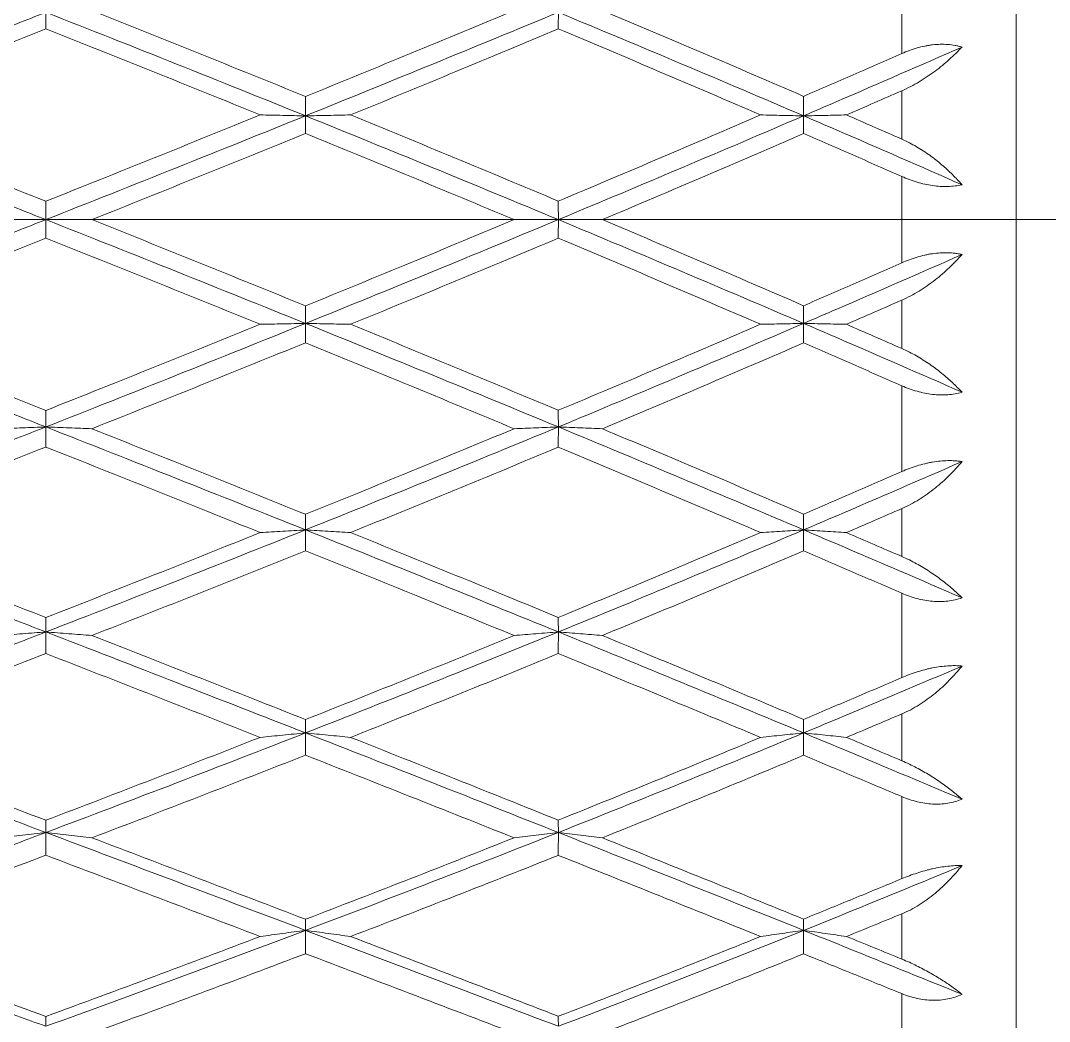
# Model space of a CAD drawing. Extents: x 6453 to 7582, y 0 to 827.
# Drawn here: x 6893.47 to 6902.48, y 655.28 to 664.04 of the extents above; entities that cross this region are included whole.
import ezdxf

# ---------------------------------------------------------------- set-up
doc = ezdxf.new("R2010")
doc.units = 0
doc.header["$LTSCALE"] = 30
doc.header["$MEASUREMENT"] = 0
doc.linetypes.add('CENTER', pattern=[2, 1.25, -0.25, 0.25, -0.25])
doc.layers.add('1', color=7, linetype='CONTINUOUS')
doc.layers.add('DEF_LAYER_ASSEM_MEMBER', color=7, linetype='CONTINUOUS')

msp = doc.modelspace()

# ---------------------------------------------------------------- linework, layer by layer
at = {"layer": '1', "color": 7, "linetype": 'Continuous', "lineweight": 18}
for p, q in [((6902.1855, 645.7955), (6902.1855, 678.7955)), ((6902.1855, 669.0955), (6902.1855, 655.4955))]:
    msp.add_line(p, q, dxfattribs=at)
at = {"layer": '1', "color": 7, "linetype": 'Continuous', "lineweight": 13}
for points, weights in [([(6901.1855, 663.749), (6901.1855, 664.1252), (6901.1855, 664.4997)], [1, 0.999767428635, 1]), ([(6901.1855, 662.9994), (6901.1855, 663.2115), (6901.1855, 663.4233)], [1, 0.999926457479, 1]), ([(6901.1855, 661.9181), (6901.1855, 662.2955), (6901.1855, 662.6729)], [1, 0.999767428635, 1]), ([(6901.1855, 661.1678), (6901.1855, 661.3796), (6901.1855, 661.5916)], [1, 0.999926457479, 1]), ([(6901.1855, 660.0914), (6901.1855, 660.4658), (6901.1855, 660.842)], [1, 0.999767428635, 1]), ([(6901.1855, 659.3485), (6901.1855, 659.5577), (6901.1855, 659.7677)], [1, 0.999926457479, 1]), ([(6901.1855, 658.2887), (6901.1855, 658.6562), (6901.1855, 659.0271)], [1, 0.999767428635, 1]), ([(6901.1855, 657.5615), (6901.1855, 657.7658), (6901.1855, 657.9715)], [1, 0.999926457479, 1]), ([(6901.1855, 656.53), (6901.1855, 656.8865), (6901.1855, 657.2479)], [1, 0.999767428635, 1]), ([(6901.1855, 655.8264), (6901.1855, 656.0236), (6901.1855, 656.2227)], [1, 0.999926457479, 1]), ([(6901.1855, 654.8345), (6901.1855, 655.176), (6901.1855, 655.524)], [1, 0.999767428635, 1])]:
    msp.add_rational_spline(points, weights, degree=2, dxfattribs=at)
at = {"layer": '1', "color": 7, "linetype": 'Continuous', "lineweight": 18}
for points, knots in [([(6893.6958, 664.1091), (6893.6113, 664.0759), (6892.8437, 663.7746), (6892.0672, 663.4726), (6891.3702, 663.2035)], [0, 0, 0, 0, 0.110293, 1, 1, 1, 1]), ([(6901.1855, 663.749), (6901.2292, 663.7682), (6901.2734, 663.7843), (6901.3406, 663.8035), (6901.3632, 663.809), (6901.3972, 663.8159), (6901.4086, 663.8179), (6901.4315, 663.8216), (6901.443, 663.8231), (6901.4997, 663.8297), (6901.5439, 663.8307), (6901.6086, 663.826), (6901.6298, 663.8233), (6901.6613, 663.8178), (6901.6717, 663.8156), (6901.6922, 663.8109), (6901.7023, 663.8082), (6901.7123, 663.8053)], [0, 0, 0, 0, 0.25, 0.25, 0.375, 0.375, 0.4375, 0.4375, 0.5, 0.5, 0.75, 0.75, 0.875, 0.875, 0.9375, 0.9375, 1, 1, 1, 1]), ([(6900.3263, 663.2035), (6900.4229, 663.2451), (6900.8892, 663.4458), (6901.3502, 663.6464), (6901.7123, 663.8053)], [0, 0, 0, 0, 0.20677, 1, 1, 1, 1]), ([(6901.7123, 663.8053), (6901.677, 663.7679), (6901.6398, 663.7315), (6901.5612, 663.661), (6901.5198, 663.6269), (6901.4539, 663.5779), (6901.4313, 663.5619), (6901.3848, 663.5307), (6901.3611, 663.5158), (6901.2885, 663.4727), (6901.2382, 663.4464), (6901.1855, 663.4233)], [0, 0, 0, 0, 0.25, 0.25, 0.5, 0.5, 0.625, 0.625, 0.75, 0.75, 1, 1, 1, 1]), ([(6893.6958, 662.2955), (6893.6113, 662.3289), (6892.8437, 662.6317), (6892.0672, 662.9345), (6891.3702, 663.2035)], [0, 0, 0, 0, 0.110293, 1, 1, 1, 1]), ([(6900.3263, 663.2035), (6900.4229, 663.162), (6900.8892, 662.9612), (6901.3502, 662.7601), (6901.7123, 662.6006)], [0, 0, 0, 0, 0.20677, 1, 1, 1, 1]), ([(6901.7123, 662.6006), (6901.6725, 662.5917), (6901.6311, 662.5865), (6901.5663, 662.5847), (6901.5443, 662.585), (6901.4994, 662.5877), (6901.4769, 662.5901), (6901.4094, 662.5998), (6901.3642, 662.61), (6901.2963, 662.6303), (6901.2738, 662.6379), (6901.2293, 662.6543), (6901.2073, 662.6633), (6901.1855, 662.6729)], [0, 0, 0, 0, 0.25, 0.25, 0.375, 0.375, 0.5, 0.5, 0.75, 0.75, 0.875, 0.875, 1, 1, 1, 1]), ([(6893.6958, 662.2955), (6893.6113, 662.2621), (6892.8437, 661.9593), (6892.0672, 661.6565), (6891.3702, 661.3875)], [0, 0, 0, 0, 0.110293, 1, 1, 1, 1]), ([(6901.7123, 661.9904), (6901.3502, 661.8309), (6900.8892, 661.6299), (6900.4229, 661.429), (6900.3263, 661.3875)], [0, 0, 0, 0, 0.79323, 1, 1, 1, 1]), ([(6901.1855, 661.9181), (6901.2292, 661.9374), (6901.2734, 661.9539), (6901.3406, 661.974), (6901.3632, 661.9799), (6901.3972, 661.9876), (6901.4086, 661.9899), (6901.4315, 661.9941), (6901.443, 661.996), (6901.4997, 662.0042), (6901.5439, 662.0069), (6901.6086, 662.0052), (6901.6298, 662.0036), (6901.6613, 661.9997), (6901.6717, 661.9982), (6901.6922, 661.9946), (6901.7023, 661.9926), (6901.7123, 661.9904)], [0, 0, 0, 0, 0.25, 0.25, 0.375, 0.375, 0.4375, 0.4375, 0.5, 0.5, 0.75, 0.75, 0.875, 0.875, 0.9375, 0.9375, 1, 1, 1, 1]), ([(6901.7123, 661.9904), (6901.677, 661.9505), (6901.6398, 661.9119), (6901.5612, 661.8375), (6901.5198, 661.8016), (6901.4539, 661.7504), (6901.4313, 661.7337), (6901.3848, 661.7014), (6901.3611, 661.6859), (6901.2885, 661.6415), (6901.2382, 661.6148), (6901.1855, 661.5916)], [0, 0, 0, 0, 0.25, 0.25, 0.5, 0.5, 0.625, 0.625, 0.75, 0.75, 1, 1, 1, 1]), ([(6893.6958, 660.4819), (6893.6113, 660.5152), (6892.8437, 660.8164), (6892.0672, 661.1184), (6891.3702, 661.3875)], [0, 0, 0, 0, 0.110293, 1, 1, 1, 1]), ([(6901.7123, 660.7857), (6901.3502, 660.9446), (6900.8892, 661.1452), (6900.4229, 661.346), (6900.3263, 661.3875)], [0, 0, 0, 0, 0.79323, 1, 1, 1, 1]), ([(6901.7123, 660.7857), (6901.6725, 660.7742), (6901.6311, 660.7668), (6901.5663, 660.7619), (6901.5443, 660.7614), (6901.4994, 660.7624), (6901.4769, 660.764), (6901.4094, 660.7717), (6901.3642, 660.7809), (6901.2963, 660.8002), (6901.2738, 660.8075), (6901.2293, 660.8236), (6901.2073, 660.8324), (6901.1855, 660.842)], [0, 0, 0, 0, 0.25, 0.25, 0.375, 0.375, 0.5, 0.5, 0.75, 0.75, 0.875, 0.875, 1, 1, 1, 1]), ([(6891.3702, 659.5814), (6892.0672, 659.8475), (6892.8437, 660.1477), (6893.6113, 660.4487), (6893.6958, 660.4819)], [0, 0, 0, 0, 0.889707, 1, 1, 1, 1]), ([(6901.7123, 660.1788), (6901.3502, 660.0204), (6900.8892, 659.8212), (6900.4229, 659.6224), (6900.3263, 659.5814)], [0, 0, 0, 0, 0.79323, 1, 1, 1, 1]), ([(6901.1855, 660.0914), (6901.2292, 660.1105), (6901.2734, 660.1271), (6901.3406, 660.1481), (6901.3632, 660.1543), (6901.3972, 660.1627), (6901.4086, 660.1652), (6901.4315, 660.17), (6901.443, 660.1722), (6901.4997, 660.182), (6901.5439, 660.1863), (6901.6086, 660.1875), (6901.6298, 660.1871), (6901.6613, 660.185), (6901.6717, 660.184), (6901.6922, 660.1817), (6901.7023, 660.1804), (6901.7123, 660.1788)], [0, 0, 0, 0, 0.25, 0.25, 0.375, 0.375, 0.4375, 0.4375, 0.5, 0.5, 0.75, 0.75, 0.875, 0.875, 0.9375, 0.9375, 1, 1, 1, 1]), ([(6901.7123, 660.1788), (6901.677, 660.1369), (6901.6398, 660.0965), (6901.5612, 660.0189), (6901.5198, 659.9817), (6901.4539, 659.9288), (6901.4313, 659.9116), (6901.3848, 659.8785), (6901.3611, 659.8627), (6901.2885, 659.8176), (6901.2382, 659.7907), (6901.1855, 659.7677)], [0, 0, 0, 0, 0.25, 0.25, 0.5, 0.5, 0.625, 0.625, 0.75, 0.75, 1, 1, 1, 1]), ([(6891.3702, 659.5814), (6892.0672, 659.3153), (6892.8437, 659.0173), (6893.6113, 658.7209), (6893.6958, 658.6882)], [0, 0, 0, 0, 0.889707, 1, 1, 1, 1]), ([(6901.7123, 658.9873), (6901.3502, 659.1439), (6900.8892, 659.3418), (6900.4229, 659.5403), (6900.3263, 659.5814)], [0, 0, 0, 0, 0.79323, 1, 1, 1, 1]), ([(6901.7123, 658.9873), (6901.6725, 658.9733), (6901.6311, 658.9637), (6901.5663, 658.956), (6901.5443, 658.9545), (6901.4994, 658.9539), (6901.4769, 658.9547), (6901.4094, 658.9603), (6901.3642, 658.9684), (6901.2963, 658.9864), (6901.2738, 658.9934), (6901.2293, 659.009), (6901.2073, 659.0176), (6901.1855, 659.0271)], [0, 0, 0, 0, 0.25, 0.25, 0.375, 0.375, 0.5, 0.5, 0.75, 0.75, 0.875, 0.875, 1, 1, 1, 1]), ([(6893.6958, 658.6882), (6893.6113, 658.6556), (6892.8437, 658.3596), (6892.0672, 658.0652), (6891.3702, 657.805)], [0, 0, 0, 0, 0.110293, 1, 1, 1, 1]), ([(6901.7123, 658.3903), (6901.3502, 658.2349), (6900.8892, 658.0396), (6900.4229, 657.8452), (6900.3263, 657.805)], [0, 0, 0, 0, 0.79323, 1, 1, 1, 1]), ([(6901.1855, 658.2887), (6901.2292, 658.3075), (6901.2734, 658.3242), (6901.3406, 658.3456), (6901.3632, 658.3522), (6901.3972, 658.3611), (6901.4086, 658.3639), (6901.4315, 658.3692), (6901.443, 658.3716), (6901.4997, 658.3829), (6901.5439, 658.3889), (6901.6086, 658.393), (6901.6298, 658.3936), (6901.6613, 658.3933), (6901.6717, 658.393), (6901.6922, 658.392), (6901.7023, 658.3912), (6901.7123, 658.3903)], [0, 0, 0, 0, 0.25, 0.25, 0.375, 0.375, 0.4375, 0.4375, 0.5, 0.5, 0.75, 0.75, 0.875, 0.875, 0.9375, 0.9375, 1, 1, 1, 1]), ([(6901.7123, 658.3903), (6901.677, 658.347), (6901.6398, 658.3052), (6901.5612, 658.2253), (6901.5198, 658.1871), (6901.4539, 658.1332), (6901.4313, 658.1157), (6901.3848, 658.0821), (6901.3611, 658.0661), (6901.2885, 658.0208), (6901.2382, 657.994), (6901.1855, 657.9715)], [0, 0, 0, 0, 0.25, 0.25, 0.5, 0.5, 0.625, 0.625, 0.75, 0.75, 1, 1, 1, 1]), ([(6893.6958, 656.9341), (6893.6113, 656.9658), (6892.8437, 657.2541), (6892.0672, 657.5448), (6891.3702, 657.805)], [0, 0, 0, 0, 0.110293, 1, 1, 1, 1]), ([(6901.7123, 657.2251), (6901.3502, 657.3776), (6900.8892, 657.5708), (6900.4229, 657.7648), (6900.3263, 657.805)], [0, 0, 0, 0, 0.79323, 1, 1, 1, 1]), ([(6901.7123, 657.2251), (6901.6725, 657.2089), (6901.6311, 657.1972), (6901.5663, 657.1866), (6901.5443, 657.1843), (6901.4994, 657.1819), (6901.4769, 657.182), (6901.4094, 657.1855), (6901.3642, 657.1923), (6901.2963, 657.2089), (6901.2738, 657.2155), (6901.2293, 657.2303), (6901.2073, 657.2387), (6901.1855, 657.2479)], [0, 0, 0, 0, 0.25, 0.25, 0.375, 0.375, 0.5, 0.5, 0.75, 0.75, 0.875, 0.875, 1, 1, 1, 1]), ([(6893.6958, 656.9341), (6893.6113, 656.9023), (6892.8437, 656.6146), (6892.0672, 656.3294), (6891.3702, 656.0778)], [0, 0, 0, 0, 0.110293, 1, 1, 1, 1]), ([(6900.3263, 656.0778), (6900.4229, 656.1166), (6900.8892, 656.3046), (6901.3502, 656.4939), (6901.7123, 656.6447)], [0, 0, 0, 0, 0.20677, 1, 1, 1, 1]), ([(6901.1855, 656.53), (6901.2292, 656.5482), (6901.2734, 656.5647), (6901.3406, 656.5865), (6901.3632, 656.5933), (6901.3972, 656.6027), (6901.4086, 656.6057), (6901.4315, 656.6114), (6901.443, 656.6141), (6901.4997, 656.6267), (6901.5439, 656.6342), (6901.6086, 656.6412), (6901.6298, 656.6429), (6901.6613, 656.6444), (6901.6717, 656.6447), (6901.6922, 656.645), (6901.7023, 656.6449), (6901.7123, 656.6447)], [0, 0, 0, 0, 0.25, 0.25, 0.375, 0.375, 0.4375, 0.4375, 0.5, 0.5, 0.75, 0.75, 0.875, 0.875, 0.9375, 0.9375, 1, 1, 1, 1]), ([(6901.7123, 656.6447), (6901.677, 656.6003), (6901.6398, 656.5576), (6901.5612, 656.4762), (6901.5198, 656.4376), (6901.4539, 656.3831), (6901.4313, 656.3656), (6901.3848, 656.3319), (6901.3611, 656.3159), (6901.2885, 656.2708), (6901.2382, 656.2444), (6901.1855, 656.2227)], [0, 0, 0, 0, 0.25, 0.25, 0.5, 0.5, 0.625, 0.625, 0.75, 0.75, 1, 1, 1, 1]), ([(6891.3702, 656.0778), (6892.0672, 655.8263), (6892.8437, 655.5461), (6893.6113, 655.2691), (6893.6958, 655.2386)], [0, 0, 0, 0, 0.889707, 1, 1, 1, 1]), ([(6900.3263, 656.0778), (6900.4229, 656.039), (6900.8892, 655.8515), (6901.3502, 655.6653), (6901.7123, 655.5185)], [0, 0, 0, 0, 0.20677, 1, 1, 1, 1]), ([(6901.7123, 655.5185), (6901.6725, 655.5002), (6901.6311, 655.4866), (6901.5663, 655.4733), (6901.5443, 655.47), (6901.4994, 655.466), (6901.4769, 655.4653), (6901.4094, 655.4666), (6901.3642, 655.4722), (6901.2963, 655.4872), (6901.2738, 655.4932), (6901.2293, 655.5072), (6901.2073, 655.5152), (6901.1855, 655.524)], [0, 0, 0, 0, 0.25, 0.25, 0.375, 0.375, 0.5, 0.5, 0.75, 0.75, 0.875, 0.875, 1, 1, 1, 1])]:
    msp.add_open_spline(points, degree=3, knots=knots, dxfattribs=at)
for points in [[(6895.9678, 663.2035), (6895.2201, 663.5059), (6894.4624, 663.8079), (6893.6958, 664.1091)], [(6893.6958, 663.9647), (6893.6958, 663.9888), (6893.6958, 664.0369), (6893.6958, 664.085), (6893.6958, 664.1091)], [(6894.099, 664.1248), (6894.4098, 664.0012), (6895.032, 663.7523), (6895.6556, 663.4998), (6895.9678, 663.3726)], [(6895.9678, 663.3726), (6896.2794, 663.4998), (6896.8953, 663.7523), (6897.4965, 664.0012), (6897.7934, 664.1248)], [(6898.18, 664.1091), (6897.4532, 663.8079), (6896.7155, 663.5059), (6895.9678, 663.2035)], [(6898.1799, 663.9634), (6898.1799, 663.9877), (6898.18, 664.0363), (6898.18, 664.0848), (6898.18, 664.1091)], [(6898.18, 664.1091), (6898.9067, 663.8079), (6899.6225, 663.5059), (6900.3263, 663.2035)], [(6898.565, 664.1248), (6898.8598, 664.001), (6899.4481, 663.7521), (6900.0339, 663.5006), (6900.3263, 663.3741)], [(6893.6958, 663.9647), (6893.3851, 663.8415), (6892.7552, 663.5928), (6892.1086, 663.3393), (6891.7811, 663.2114)], [(6895.5718, 663.2114), (6895.2584, 663.3387), (6894.6323, 663.5916), (6894.0077, 663.8409), (6893.6958, 663.9647)], [(6898.1799, 663.9634), (6897.8846, 663.8399), (6897.2863, 663.5911), (6896.6729, 663.3386), (6896.3624, 663.2114)], [(6899.95, 663.2114), (6899.6561, 663.3381), (6899.0671, 663.5902), (6898.476, 663.8395), (6898.1799, 663.9634)], [(6900.3263, 663.3741), (6900.4721, 663.4373), (6900.7611, 663.563), (6901.0449, 663.6872), (6901.1855, 663.749)], [(6895.9678, 663.3726), (6895.9678, 663.3444), (6895.9678, 663.288), (6895.9678, 663.2317), (6895.9678, 663.2035)], [(6900.3263, 663.3741), (6900.3263, 663.3456), (6900.3263, 663.2887), (6900.3263, 663.2319), (6900.3263, 663.2035)], [(6901.1855, 663.4233), (6901.1056, 663.3882), (6900.9449, 663.3178), (6900.7825, 663.2469), (6900.7009, 663.2114)], [(6891.7811, 663.2114), (6892.0995, 663.0871), (6892.737, 662.8369), (6893.376, 662.5837), (6893.6958, 662.4564)], [(6893.6958, 662.4564), (6894.016, 662.584), (6894.6488, 662.8375), (6895.2667, 663.0874), (6895.5718, 663.2114)], [(6895.9678, 663.2035), (6895.2201, 662.9011), (6894.4624, 662.5983), (6893.6958, 662.2955)], [(6895.9678, 663.2035), (6895.9014, 663.2048), (6895.7691, 663.2075), (6895.6375, 663.2101), (6895.5718, 663.2114)], [(6895.9678, 663.2035), (6896.034, 663.2048), (6896.166, 663.2074), (6896.2971, 663.2101), (6896.3624, 663.2114)], [(6898.18, 662.2955), (6897.4532, 662.5983), (6896.7155, 662.9011), (6895.9678, 663.2035)], [(6895.9678, 663.0501), (6895.9678, 663.0757), (6895.9678, 663.1269), (6895.9678, 663.178), (6895.9678, 663.2035)], [(6896.3624, 663.2114), (6896.6656, 663.0872), (6897.2718, 662.8374), (6897.8773, 662.5847), (6898.1799, 662.4577)], [(6898.1799, 662.4577), (6898.4847, 662.5858), (6899.0844, 662.8397), (6899.6647, 663.0884), (6899.95, 663.2114)], [(6898.18, 662.2955), (6898.9067, 662.5983), (6899.6225, 662.9011), (6900.3263, 663.2035)], [(6900.3263, 663.2035), (6900.2636, 663.2048), (6900.1382, 663.2074), (6900.0128, 663.2101), (6899.95, 663.2114)], [(6900.3263, 663.2035), (6900.3891, 663.2048), (6900.5144, 663.2074), (6900.6389, 663.2101), (6900.7009, 663.2114)], [(6900.3263, 663.0486), (6900.3263, 663.0745), (6900.3263, 663.1262), (6900.3263, 663.1778), (6900.3263, 663.2035)], [(6900.7009, 663.2114), (6900.7818, 663.1762), (6900.9434, 663.1056), (6901.1049, 663.0348), (6901.1855, 662.9994)], [(6895.9678, 663.0501), (6895.6635, 662.926), (6895.0478, 662.6761), (6894.4177, 662.4229), (6894.099, 662.2955)], [(6897.7934, 662.2955), (6897.4892, 662.4227), (6896.8808, 662.6757), (6896.2722, 662.9258), (6895.9678, 663.0501)], [(6900.3263, 663.0486), (6900.0426, 662.9258), (6899.4653, 662.6773), (6898.8684, 662.4236), (6898.565, 662.2955)], [(6901.1855, 662.6729), (6901.0427, 662.7359), (6900.7566, 662.8614), (6900.4698, 662.9863), (6900.3263, 663.0486)], [(6901.1855, 662.9994), (6901.2303, 662.9797), (6901.3158, 662.9354), (6901.4317, 662.8592), (6901.5359, 662.7767), (6901.6288, 662.691), (6901.6854, 662.631), (6901.7123, 662.6006)], [(6893.6958, 662.4564), (6893.6958, 662.4295), (6893.6958, 662.3759), (6893.6958, 662.3223), (6893.6958, 662.2955)], [(6898.1799, 662.4577), (6898.1799, 662.4306), (6898.18, 662.3765), (6898.18, 662.3225), (6898.18, 662.2955)], [(6893.6958, 662.2955), (6893.628, 662.2955), (6893.4929, 662.2955), (6893.3584, 662.2955), (6893.2914, 662.2955)], [(6893.6958, 662.1346), (6893.6958, 662.1615), (6893.6958, 662.2151), (6893.6958, 662.2687), (6893.6958, 662.2955)], [(6895.9678, 661.3875), (6895.2201, 661.6899), (6894.4624, 661.9927), (6893.6958, 662.2955)], [(6893.6958, 662.2955), (6893.7635, 662.2955), (6893.8983, 662.2955), (6894.0322, 662.2955), (6894.099, 662.2955)], [(6894.099, 662.2955), (6894.4098, 662.1713), (6895.032, 661.9213), (6895.6556, 661.6682), (6895.9678, 661.5409)], [(6895.9678, 661.3875), (6896.7155, 661.6899), (6897.4532, 661.9927), (6898.18, 662.2955)], [(6895.9678, 661.5409), (6896.2802, 661.6685), (6896.8969, 661.9219), (6897.4973, 662.1716), (6897.7934, 662.2955)], [(6898.18, 662.2955), (6898.1152, 662.2955), (6897.986, 662.2955), (6897.8575, 662.2955), (6897.7934, 662.2955)], [(6898.1799, 662.1334), (6898.1799, 662.1604), (6898.18, 662.2145), (6898.18, 662.2685), (6898.18, 662.2955)], [(6898.18, 662.2955), (6898.2445, 662.2955), (6898.3733, 662.2955), (6898.5013, 662.2955), (6898.565, 662.2955)], [(6900.3263, 661.3875), (6899.6225, 661.6899), (6898.9067, 661.9927), (6898.18, 662.2955)], [(6898.565, 662.2955), (6898.8597, 662.1711), (6899.448, 661.9211), (6900.0339, 661.669), (6900.3263, 661.5424)], [(6893.6958, 662.1346), (6893.3844, 662.0107), (6892.754, 661.7608), (6892.108, 661.5073), (6891.7811, 661.3796)], [(6895.5718, 661.3796), (6895.2584, 661.507), (6894.6323, 661.7602), (6894.0077, 662.0103), (6893.6958, 662.1346)], [(6898.1799, 662.1334), (6897.8851, 662.0096), (6897.2874, 661.7601), (6896.6734, 661.507), (6896.3624, 661.3796)], [(6899.95, 661.3796), (6899.6561, 661.5064), (6899.0671, 661.7587), (6898.476, 662.0088), (6898.1799, 662.1334)], [(6900.3263, 661.5424), (6900.4721, 661.6057), (6900.7611, 661.7316), (6901.0449, 661.8562), (6901.1855, 661.9181)], [(6901.1855, 661.5916), (6901.1049, 661.5562), (6900.9435, 661.4854), (6900.7818, 661.4149), (6900.7009, 661.3796)], [(6895.9678, 661.5409), (6895.9678, 661.5153), (6895.9678, 661.4641), (6895.9678, 661.413), (6895.9678, 661.3875)], [(6900.3263, 661.5424), (6900.3263, 661.5165), (6900.3263, 661.4649), (6900.3263, 661.4133), (6900.3263, 661.3875)], [(6893.6958, 660.4819), (6894.4624, 660.7831), (6895.2201, 661.0851), (6895.9678, 661.3875)], [(6895.5718, 661.3796), (6895.6375, 661.3809), (6895.7691, 661.3836), (6895.9014, 661.3862), (6895.9678, 661.3875)], [(6895.9678, 661.3875), (6895.9678, 661.3593), (6895.9678, 661.303), (6895.9678, 661.2466), (6895.9678, 661.2184)], [(6898.18, 660.4819), (6897.4532, 660.7831), (6896.7155, 661.0851), (6895.9678, 661.3875)], [(6895.9678, 661.3875), (6896.034, 661.3862), (6896.166, 661.3836), (6896.2971, 661.3809), (6896.3624, 661.3796)], [(6900.3263, 661.3875), (6899.6225, 661.0851), (6898.9067, 660.7831), (6898.18, 660.4819)], [(6900.3263, 661.3875), (6900.2636, 661.3862), (6900.1382, 661.3836), (6900.0128, 661.381), (6899.95, 661.3796)], [(6900.3263, 661.217), (6900.3263, 661.2454), (6900.3263, 661.3023), (6900.3263, 661.3591), (6900.3263, 661.3875)], [(6900.3263, 661.3875), (6900.3891, 661.3862), (6900.5144, 661.3836), (6900.6389, 661.3809), (6900.7009, 661.3796)], [(6891.7811, 661.3796), (6892.1088, 661.2516), (6892.7557, 660.9981), (6893.3853, 660.7494), (6893.6958, 660.6263)], [(6893.6958, 660.6263), (6894.0187, 660.7545), (6894.6542, 661.0082), (6895.2693, 661.2567), (6895.5718, 661.3796)], [(6896.3624, 661.3796), (6896.6656, 661.2554), (6897.2718, 661.0059), (6897.8773, 660.7541), (6898.1799, 660.6276)], [(6898.1799, 660.6276), (6898.4847, 660.7552), (6899.0844, 661.0082), (6899.6647, 661.2566), (6899.95, 661.3796)], [(6900.7009, 661.3796), (6900.7818, 661.3444), (6900.9434, 661.2739), (6901.1048, 661.2031), (6901.1855, 661.1678)], [(6895.9678, 661.2184), (6895.6661, 661.0955), (6895.0529, 660.8471), (6894.4202, 660.594), (6894.099, 660.4663)], [(6897.7934, 660.4663), (6897.4892, 660.5928), (6896.8808, 660.8447), (6896.2721, 661.0942), (6895.9678, 661.2184)], [(6900.3263, 661.217), (6900.0343, 661.0906), (6899.4488, 660.8392), (6898.8602, 660.5902), (6898.565, 660.4663)], [(6901.1855, 660.842), (6901.0426, 660.9048), (6900.7566, 661.03), (6900.4698, 661.1547), (6900.3263, 661.217)], [(6901.1855, 661.1678), (6901.2303, 661.1481), (6901.3158, 661.1045), (6901.4317, 661.0308), (6901.5359, 660.9519), (6901.6288, 660.8707), (6901.6854, 660.8142), (6901.7123, 660.7857)], [(6893.6958, 660.6263), (6893.6958, 660.6022), (6893.6958, 660.5541), (6893.6958, 660.506), (6893.6958, 660.4819)], [(6898.1799, 660.6276), (6898.1799, 660.6033), (6898.18, 660.5547), (6898.18, 660.5062), (6898.18, 660.4819)], [(6893.2914, 660.4663), (6893.3584, 660.4689), (6893.4929, 660.4741), (6893.628, 660.4793), (6893.6958, 660.4819)], [(6893.6958, 660.4819), (6893.6958, 660.4527), (6893.6958, 660.3942), (6893.6958, 660.3356), (6893.6958, 660.3063)], [(6895.9678, 659.5814), (6895.2201, 659.8805), (6894.4624, 660.1808), (6893.6958, 660.4819)], [(6893.6958, 660.4819), (6893.7635, 660.4793), (6893.8983, 660.4741), (6894.0322, 660.4689), (6894.099, 660.4663)], [(6894.099, 660.4663), (6894.4188, 660.3391), (6895.05, 660.0871), (6895.6646, 659.8399), (6895.9678, 659.7175)], [(6898.18, 660.4819), (6897.4532, 660.1808), (6896.7155, 659.8805), (6895.9678, 659.5814)], [(6895.9678, 659.7175), (6896.2802, 659.8438), (6896.8969, 660.095), (6897.4973, 660.3431), (6897.7934, 660.4663)], [(6897.7934, 660.4663), (6897.8575, 660.4689), (6897.986, 660.4741), (6898.1152, 660.4793), (6898.18, 660.4819)], [(6898.18, 660.4819), (6898.18, 660.4525), (6898.18, 660.3936), (6898.1799, 660.3346), (6898.1799, 660.3051)], [(6900.3263, 659.5814), (6899.6225, 659.8805), (6898.9067, 660.1808), (6898.18, 660.4819)], [(6898.18, 660.4819), (6898.2445, 660.4793), (6898.3733, 660.4741), (6898.5013, 660.4689), (6898.565, 660.4663)], [(6898.565, 660.4663), (6898.8597, 660.3425), (6899.448, 660.0942), (6900.0339, 659.8443), (6900.3263, 659.7189)], [(6893.6958, 660.3063), (6893.3853, 660.1835), (6892.7557, 659.9359), (6892.1088, 659.6845), (6891.7811, 659.5579)], [(6895.5718, 659.5579), (6895.2674, 659.6802), (6894.6504, 659.9273), (6894.0168, 660.1792), (6893.6958, 660.3063)], [(6898.1799, 660.3051), (6897.8779, 660.1791), (6897.273, 659.9286), (6896.6662, 659.681), (6896.3624, 659.5579)], [(6899.95, 659.5579), (6899.6561, 659.6833), (6899.0671, 659.9331), (6898.476, 660.1814), (6898.1799, 660.3051)], [(6900.3263, 659.7189), (6900.4698, 659.7806), (6900.7566, 659.9044), (6901.0427, 660.0289), (6901.1855, 660.0914)], [(6901.1855, 659.7677), (6901.1048, 659.7326), (6900.9434, 659.6626), (6900.7818, 659.5928), (6900.7009, 659.5579)], [(6895.9678, 659.7175), (6895.9678, 659.6948), (6895.9678, 659.6494), (6895.9678, 659.604), (6895.9678, 659.5814)], [(6900.3263, 659.7189), (6900.3263, 659.696), (6900.3263, 659.6501), (6900.3263, 659.6043), (6900.3263, 659.5814)], [(6891.7811, 659.5579), (6892.1089, 659.4313), (6892.7557, 659.1808), (6893.3853, 658.9357), (6893.6958, 658.8146)], [(6895.9678, 659.5814), (6895.2201, 659.2823), (6894.4624, 658.9844), (6893.6958, 658.6882)], [(6893.6958, 658.8146), (6894.0186, 658.9407), (6894.654, 659.1907), (6895.2692, 659.4363), (6895.5718, 659.5579)], [(6895.5718, 659.5579), (6895.6375, 659.5618), (6895.7691, 659.5697), (6895.9014, 659.5775), (6895.9678, 659.5814)], [(6895.9678, 659.5814), (6895.9678, 659.5509), (6895.9678, 659.49), (6895.9678, 659.429), (6895.9678, 659.3985)], [(6898.18, 658.6882), (6897.4532, 658.9844), (6896.7155, 659.2823), (6895.9678, 659.5814)], [(6895.9678, 659.5814), (6896.034, 659.5775), (6896.166, 659.5697), (6896.2971, 659.5618), (6896.3624, 659.5579)], [(6896.3624, 659.5579), (6896.673, 659.4321), (6897.2865, 659.1825), (6897.8847, 658.9373), (6898.1799, 658.8158)], [(6898.1799, 658.8158), (6898.4764, 658.938), (6899.068, 659.1839), (6899.6565, 659.4327), (6899.95, 659.5579)], [(6900.3263, 659.5814), (6899.6225, 659.2823), (6898.9067, 658.9844), (6898.18, 658.6882)], [(6899.95, 659.5579), (6900.0128, 659.5619), (6900.1382, 659.5697), (6900.2636, 659.5775), (6900.3263, 659.5814)], [(6900.3263, 659.5814), (6900.3263, 659.5507), (6900.3263, 659.4893), (6900.3263, 659.4278), (6900.3263, 659.3971)], [(6900.3263, 659.5814), (6900.3891, 659.5775), (6900.5144, 659.5697), (6900.6389, 659.5618), (6900.7009, 659.5579)], [(6900.7009, 659.5579), (6900.7818, 659.5231), (6900.9434, 659.4533), (6901.1048, 659.3834), (6901.1855, 659.3485)], [(6895.9678, 659.3985), (6895.6566, 659.2733), (6895.0339, 659.0244), (6894.4107, 658.779), (6894.099, 658.6571)], [(6897.7934, 658.6571), (6897.4969, 658.7784), (6896.8961, 659.0233), (6896.2798, 659.2727), (6895.9678, 659.3985)], [(6900.3263, 659.3971), (6900.0341, 659.2722), (6899.4484, 659.024), (6898.86, 658.7789), (6898.565, 658.6571)], [(6901.1855, 659.0271), (6901.0427, 659.0889), (6900.7566, 659.2124), (6900.4698, 659.3356), (6900.3263, 659.3971)], [(6901.1855, 659.3485), (6901.2303, 659.3291), (6901.3158, 659.2866), (6901.4317, 659.2162), (6901.5359, 659.1419), (6901.6288, 659.066), (6901.6854, 659.0136), (6901.7123, 658.9873)], [(6893.6958, 658.6882), (6893.6958, 658.7093), (6893.6958, 658.7513), (6893.6958, 658.7935), (6893.6958, 658.8146)], [(6898.1799, 658.8158), (6898.1799, 658.7945), (6898.18, 658.752), (6898.18, 658.7095), (6898.18, 658.6882)], [(6893.2914, 658.6571), (6893.3584, 658.6623), (6893.4929, 658.6727), (6893.628, 658.6831), (6893.6958, 658.6882)], [(6893.6958, 658.6882), (6893.6958, 658.6569), (6893.6958, 658.5941), (6893.6958, 658.5313), (6893.6958, 658.4998)], [(6893.6958, 658.6882), (6894.4624, 658.392), (6895.2201, 658.0975), (6895.9678, 657.805)], [(6894.099, 658.6571), (6894.0322, 658.6623), (6893.8983, 658.6727), (6893.7635, 658.6831), (6893.6958, 658.6882)], [(6898.18, 658.6882), (6897.4532, 658.3921), (6896.7155, 658.0975), (6895.9678, 657.805)], [(6897.7934, 658.6571), (6897.8575, 658.6623), (6897.986, 658.6727), (6898.1152, 658.6831), (6898.18, 658.6882)], [(6898.18, 658.6882), (6898.18, 658.6567), (6898.18, 658.5935), (6898.1799, 658.5302), (6898.1799, 658.4986)], [(6900.3263, 657.805), (6899.6225, 658.0975), (6898.9067, 658.392), (6898.18, 658.6882)], [(6898.18, 658.6882), (6898.2445, 658.6831), (6898.3733, 658.6727), (6898.5013, 658.6623), (6898.565, 658.6571)], [(6894.099, 658.6571), (6894.4186, 658.532), (6895.0497, 658.2846), (6895.6645, 658.0422), (6895.9678, 657.9223)], [(6895.9678, 657.9223), (6896.2726, 658.043), (6896.8818, 658.2861), (6897.4897, 658.5328), (6897.7934, 658.6571)], [(6898.565, 658.6571), (6898.8655, 658.533), (6899.4595, 658.2866), (6900.0397, 658.0441), (6900.3263, 657.9238)], [(6893.6958, 658.4998), (6893.3756, 658.3754), (6892.7363, 658.1287), (6892.0992, 657.8863), (6891.7811, 657.7662)], [(6895.5718, 657.7662), (6895.2582, 657.8894), (6894.632, 658.1349), (6894.0075, 658.3785), (6893.6958, 658.4998)], [(6898.1799, 658.4986), (6897.878, 658.3748), (6897.2732, 658.129), (6896.6663, 657.8866), (6896.3624, 657.7662)], [(6899.95, 657.7662), (6899.6621, 657.8863), (6899.0792, 658.1284), (6898.4821, 658.3746), (6898.1799, 658.4986)], [(6900.3263, 657.9238), (6900.4711, 657.9847), (6900.7592, 658.1064), (6901.0439, 658.228), (6901.1855, 658.2887)], [(6901.1855, 657.9715), (6901.1053, 657.9373), (6900.9443, 657.8689), (6900.7822, 657.8004), (6900.7009, 657.7662)], [(6895.9678, 657.9223), (6895.9678, 657.9027), (6895.9678, 657.8636), (6895.9678, 657.8245), (6895.9678, 657.805)], [(6900.3263, 657.9238), (6900.3263, 657.9039), (6900.3263, 657.8643), (6900.3263, 657.8248), (6900.3263, 657.805)], [(6895.9678, 657.805), (6895.2201, 657.5125), (6894.4624, 657.2221), (6893.6958, 656.9341)], [(6895.9678, 657.805), (6895.9014, 657.7986), (6895.7691, 657.7856), (6895.6375, 657.7727), (6895.5718, 657.7662)], [(6895.9678, 657.6104), (6895.9678, 657.6429), (6895.9678, 657.7077), (6895.9678, 657.7726), (6895.9678, 657.805)], [(6895.9678, 657.805), (6896.7155, 657.5125), (6897.4532, 657.2221), (6898.18, 656.9341)], [(6895.9678, 657.805), (6896.034, 657.7986), (6896.166, 657.7857), (6896.2971, 657.7727), (6896.3624, 657.7662)], [(6900.3263, 657.805), (6899.6225, 657.5125), (6898.9067, 657.2221), (6898.18, 656.9341)], [(6899.95, 657.7662), (6900.0128, 657.7727), (6900.1382, 657.7857), (6900.2636, 657.7986), (6900.3263, 657.805)], [(6900.3263, 657.805), (6900.3263, 657.7723), (6900.3263, 657.707), (6900.3263, 657.6417), (6900.3263, 657.609)], [(6900.3263, 657.805), (6900.3891, 657.7986), (6900.5144, 657.7857), (6900.6389, 657.7727), (6900.7009, 657.7662)], [(6891.7811, 657.7662), (6892.0994, 657.6459), (6892.7368, 657.4048), (6893.3759, 657.1625), (6893.6958, 657.0409)], [(6893.6958, 657.0409), (6894.0086, 657.1599), (6894.6341, 657.3997), (6895.2593, 657.6434), (6895.5718, 657.7662)], [(6896.3624, 657.7662), (6896.6727, 657.6432), (6897.2859, 657.3996), (6897.8844, 657.1605), (6898.1799, 657.0422)], [(6898.1799, 657.0422), (6898.4813, 657.1631), (6899.0777, 657.4047), (6899.6614, 657.6458), (6899.95, 657.7662)], [(6900.7009, 657.7662), (6900.7822, 657.7319), (6900.9443, 657.6635), (6901.1053, 657.5955), (6901.1855, 657.5615)], [(6895.9678, 657.6104), (6895.6568, 657.4881), (6895.0344, 657.2454), (6894.4109, 657.0063), (6894.099, 656.8877)], [(6897.7934, 656.8877), (6897.4892, 657.0087), (6896.8807, 657.2502), (6896.2721, 657.4905), (6895.9678, 657.6104)], [(6900.3263, 657.609), (6900.0393, 657.4891), (6899.4588, 657.249), (6898.8652, 657.0082), (6898.565, 656.8877)], [(6901.1855, 657.2479), (6901.044, 657.3076), (6900.7593, 657.4275), (6900.4712, 657.5483), (6900.3263, 657.609)], [(6901.1855, 657.5615), (6901.2303, 657.5425), (6901.3158, 657.5017), (6901.4317, 657.4354), (6901.5359, 657.3664), (6901.6288, 657.2966), (6901.6854, 657.249), (6901.7123, 657.2251)], [(6893.6958, 657.0409), (6893.6958, 657.0231), (6893.6958, 656.9874), (6893.6958, 656.9518), (6893.6958, 656.9341)], [(6898.1799, 657.0422), (6898.1799, 657.0241), (6898.18, 656.988), (6898.18, 656.952), (6898.18, 656.9341)], [(6893.6958, 656.9341), (6893.628, 656.9264), (6893.4929, 656.911), (6893.3584, 656.8955), (6893.2914, 656.8877)], [(6893.6958, 656.7349), (6893.6958, 656.7681), (6893.6958, 656.8345), (6893.6958, 656.9009), (6893.6958, 656.9341)], [(6895.9678, 656.0778), (6895.2201, 656.3605), (6894.4624, 656.6461), (6893.6958, 656.9341)], [(6893.6958, 656.9341), (6893.7635, 656.9264), (6893.8983, 656.911), (6894.0322, 656.8955), (6894.099, 656.8877)], [(6894.099, 656.8877), (6894.4097, 656.7696), (6895.0318, 656.5327), (6895.6555, 656.2945), (6895.9678, 656.1751)], [(6898.18, 656.9341), (6897.4532, 656.6461), (6896.7155, 656.3605), (6895.9678, 656.0778)], [(6895.9678, 656.1751), (6896.2772, 656.2936), (6896.8909, 656.5309), (6897.4943, 656.7687), (6897.7934, 656.8877)], [(6898.18, 656.9341), (6898.1152, 656.9264), (6897.986, 656.911), (6897.8575, 656.8955), (6897.7934, 656.8877)], [(6898.1799, 656.7337), (6898.1799, 656.7671), (6898.18, 656.8339), (6898.18, 656.9007), (6898.18, 656.9341)], [(6898.18, 656.9341), (6898.9067, 656.6461), (6899.6225, 656.3605), (6900.3263, 656.0778)], [(6898.18, 656.9341), (6898.2445, 656.9264), (6898.3733, 656.911), (6898.5013, 656.8955), (6898.565, 656.8877)], [(6898.565, 656.8877), (6898.8651, 656.7672), (6899.4587, 656.5282), (6900.0393, 656.293), (6900.3263, 656.1765)], [(6893.6958, 656.7349), (6893.375, 656.6138), (6892.7351, 656.3743), (6892.0986, 656.14), (6891.7811, 656.0241)], [(6895.5718, 656.0241), (6895.2584, 656.1431), (6894.6322, 656.3807), (6894.0077, 656.6171), (6893.6958, 656.7349)], [(6898.1799, 656.7337), (6897.8831, 656.6155), (6897.2833, 656.379), (6896.6714, 656.1424), (6896.3624, 656.0241)], [(6899.95, 656.0241), (6899.6562, 656.1425), (6899.0672, 656.3793), (6898.4761, 656.6156), (6898.1799, 656.7337)], [(6900.3263, 656.1765), (6900.472, 656.2358), (6900.761, 656.3541), (6901.0449, 656.4715), (6901.1855, 656.53)], [(6895.9678, 656.1751), (6895.9678, 656.1588), (6895.9678, 656.1264), (6895.9678, 656.094), (6895.9678, 656.0778)], [(6900.3263, 656.1765), (6900.3263, 656.16), (6900.3263, 656.1271), (6900.3263, 656.0942), (6900.3263, 656.0778)], [(6901.1855, 656.2227), (6901.1056, 656.1897), (6900.9449, 656.1236), (6900.7825, 656.0573), (6900.7009, 656.0241)], [(6895.9678, 656.0778), (6895.2201, 655.7951), (6894.4624, 655.5153), (6893.6958, 655.2386)], [(6895.9678, 656.0778), (6895.9014, 656.0689), (6895.7691, 656.051), (6895.6375, 656.0331), (6895.5718, 656.0241)], [(6895.9678, 655.8736), (6895.9678, 655.9076), (6895.9678, 655.9757), (6895.9678, 656.0438), (6895.9678, 656.0778)], [(6898.18, 655.2386), (6897.4532, 655.5153), (6896.7155, 655.7951), (6895.9678, 656.0778)], [(6895.9678, 656.0778), (6896.034, 656.0689), (6896.166, 656.0511), (6896.2971, 656.0331), (6896.3624, 656.0241)], [(6898.18, 655.2386), (6898.9067, 655.5153), (6899.6225, 655.7951), (6900.3263, 656.0778)], [(6900.3263, 656.0778), (6900.2636, 656.0689), (6900.1382, 656.0511), (6900.0128, 656.0331), (6899.95, 656.0241)], [(6900.3263, 655.8722), (6900.3263, 655.9065), (6900.3263, 655.9751), (6900.3263, 656.0436), (6900.3263, 656.0778)], [(6900.3263, 656.0778), (6900.3891, 656.0689), (6900.5144, 656.0511), (6900.6389, 656.0331), (6900.7009, 656.0241)], [(6891.7811, 656.0241), (6892.0995, 655.9078), (6892.737, 655.6751), (6893.376, 655.4417), (6893.6958, 655.3249)], [(6893.6958, 655.3249), (6894.0153, 655.4417), (6894.6475, 655.6751), (6895.266, 655.9079), (6895.5718, 656.0241)], [(6896.3624, 656.0241), (6896.6656, 655.908), (6897.2717, 655.6755), (6897.8773, 655.4426), (6898.1799, 655.3261)], [(6898.1799, 655.3261), (6898.4846, 655.4436), (6899.0842, 655.6776), (6899.6646, 655.909), (6899.95, 656.0241)], [(6900.7009, 656.0241), (6900.7822, 655.991), (6900.9442, 655.9249), (6901.1052, 655.8592), (6901.1855, 655.8264)], [(6895.9678, 655.8736), (6895.6626, 655.7577), (6895.0459, 655.5258), (6894.4167, 655.2937), (6894.099, 655.1776)], [(6897.7934, 655.1776), (6897.4892, 655.2939), (6896.8808, 655.5261), (6896.2721, 655.7578), (6895.9678, 655.8736)], [(6900.3263, 655.8722), (6900.0424, 655.7578), (6899.4651, 655.5274), (6898.8683, 655.2946), (6898.565, 655.1776)], [(6901.1855, 655.524), (6901.0427, 655.5821), (6900.7566, 655.6982), (6900.4698, 655.8142), (6900.3263, 655.8722)], [(6901.1855, 655.8264), (6901.2303, 655.8081), (6901.3158, 655.7694), (6901.4317, 655.7078), (6901.5359, 655.6449), (6901.6288, 655.5821), (6901.6854, 655.5397), (6901.7123, 655.5185)], [(6893.6958, 655.3249), (6893.6958, 655.3105), (6893.6958, 655.2817), (6893.6958, 655.253), (6893.6958, 655.2386)], [(6898.1799, 655.3261), (6898.1799, 655.3114), (6898.18, 655.2823), (6898.18, 655.2532), (6898.18, 655.2386)]]:
    msp.add_open_spline(points, degree=3, dxfattribs=at)
at = {"layer": 'DEF_LAYER_ASSEM_MEMBER', "color": 1, "linetype": 'CENTER', "lineweight": 5}
msp.add_line((6590.4382, 662.2955), (6913.2754, 662.2955), dxfattribs=at)

doc.saveas('drawing.dxf')
